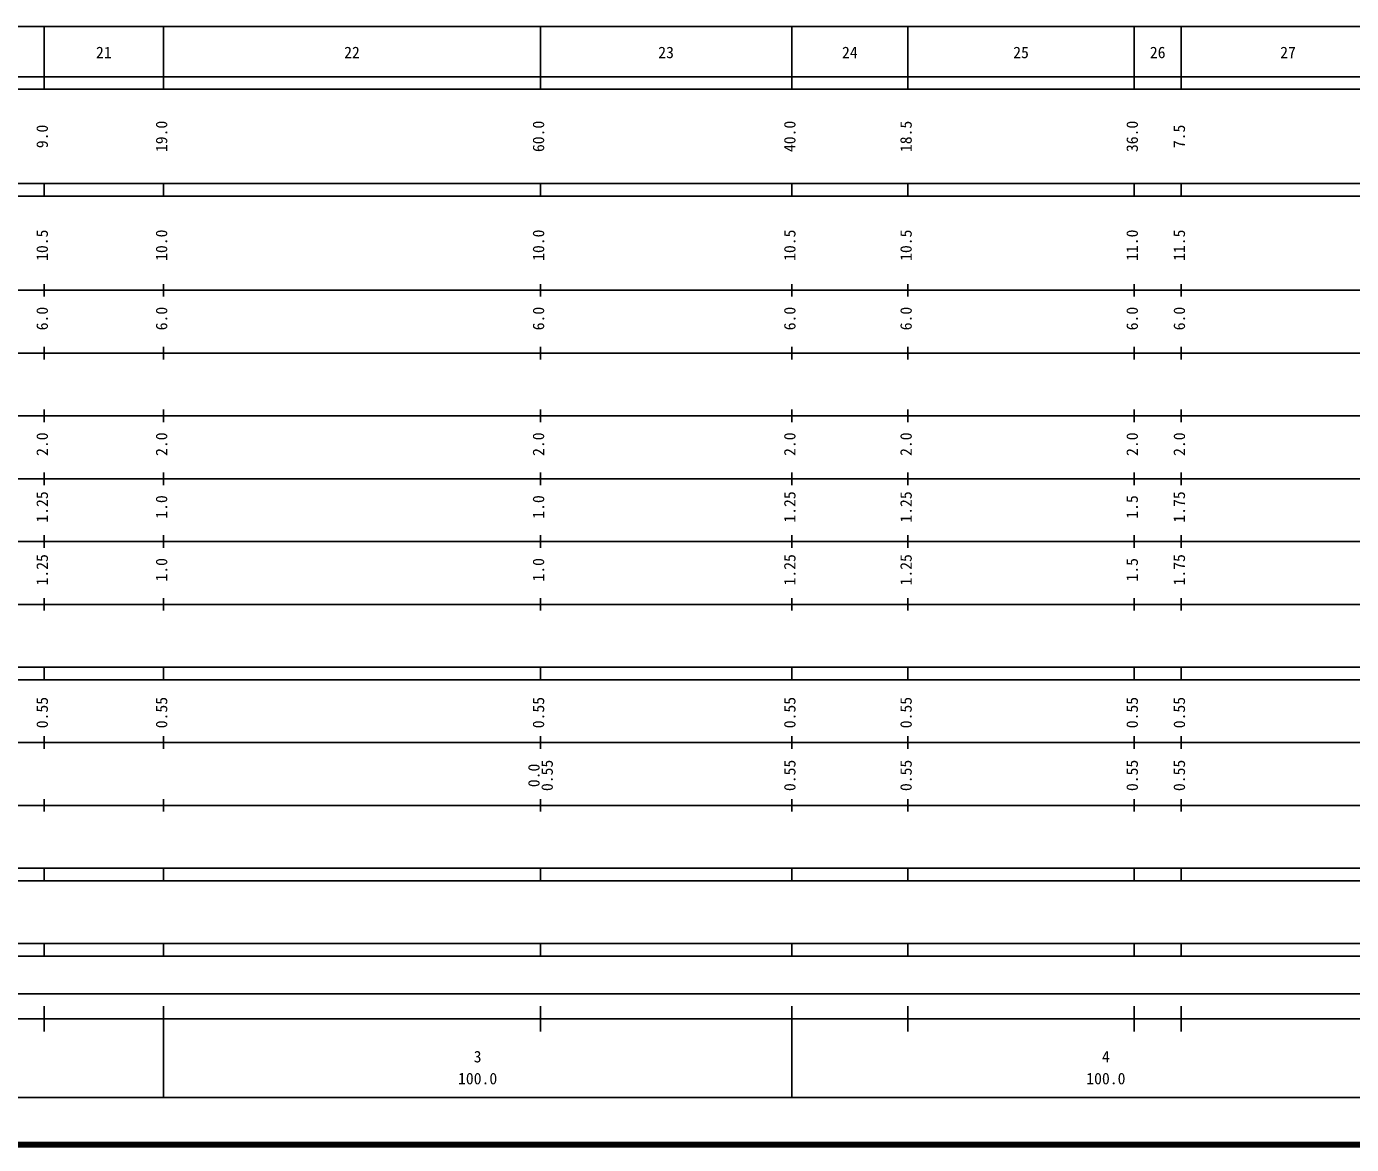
# Model space of a CAD drawing. Units: millimetres on the paper, enlarged 1000 times. Extents: x 40000 to 680000, y 20000 to 380000.
# Drawn here: x 246193 to 457100, y 20000 to 198000 of the extents above; entities that cross this region are included whole.
import ezdxf
from ezdxf.enums import TextEntityAlignment as Align

# ---------------------------------------------------------------- set-up
doc = ezdxf.new("R2010")
doc.units = ezdxf.units.MM
doc.header["$LTSCALE"] = 1000
doc.layers.add('M-TTL', color=2, linetype='Continuous', lineweight=140)
doc.layers.add('M-TTL-BAND', color=7, linetype='Continuous', lineweight=25)
doc.styles.add('ＭＳ ゴシック', font='')
doc.styles.get('ＭＳ ゴシック').set_extended_font_data('MS Gothic')

msp = doc.modelspace()

# ---------------------------------------------------------------- linework, layer by layer
at = {"layer": 'M-TTL'}
msp.add_line((40000, 20000), (680000, 20000), dxfattribs=at)
at = {"layer": 'M-TTL-BAND'}
for p, q in [((68000, 198000), (579000, 198000)), ((249000, 188000), (249000, 198000)), ((268000, 188000), (268000, 198000)), ((328000, 188000), (328000, 198000)), ((368000, 188000), (368000, 198000)), ((386500, 188000), (386500, 198000)), ((422500, 188000), (422500, 198000)), ((430000, 188000), (430000, 198000)), ((40000, 190000), (579000, 190000)), ((40000, 188000), (579000, 188000)), ((40000, 173000), (579000, 173000)), ((249000, 171000), (249000, 173000)), ((268000, 171000), (268000, 173000)), ((328000, 171000), (328000, 173000)), ((368000, 171000), (368000, 173000)), ((386500, 171000), (386500, 173000)), ((422500, 171000), (422500, 173000)), ((430000, 171000), (430000, 173000)), ((40000, 171000), (579000, 171000)), ((249000, 155000), (249000, 157000)), ((268000, 155000), (268000, 157000)), ((328000, 155000), (328000, 157000)), ((368000, 155000), (368000, 157000)), ((386500, 155000), (386500, 157000)), ((422500, 155000), (422500, 157000)), ((430000, 155000), (430000, 157000)), ((40000, 156000), (579000, 156000)), ((46000, 146000), (579000, 146000)), ((249000, 145000), (249000, 147000)), ((268000, 145000), (268000, 147000)), ((328000, 145000), (328000, 147000)), ((368000, 145000), (368000, 147000)), ((386500, 145000), (386500, 147000)), ((422500, 145000), (422500, 147000)), ((430000, 145000), (430000, 147000)), ((52000, 136000), (579000, 136000)), ((249000, 135000), (249000, 137000)), ((268000, 135000), (268000, 137000)), ((328000, 135000), (328000, 137000)), ((368000, 135000), (368000, 137000)), ((386500, 135000), (386500, 137000)), ((422500, 135000), (422500, 137000)), ((430000, 135000), (430000, 137000)), ((249000, 125000), (249000, 127000)), ((268000, 125000), (268000, 127000)), ((328000, 125000), (328000, 127000)), ((368000, 125000), (368000, 127000)), ((386500, 125000), (386500, 127000)), ((422500, 125000), (422500, 127000)), ((430000, 125000), (430000, 127000)), ((46000, 126000), (579000, 126000)), ((52000, 116000), (579000, 116000)), ((249000, 115000), (249000, 117000)), ((268000, 115000), (268000, 117000)), ((328000, 115000), (328000, 117000)), ((368000, 115000), (368000, 117000)), ((386500, 115000), (386500, 117000)), ((422500, 115000), (422500, 117000)), ((430000, 115000), (430000, 117000)), ((46000, 106000), (579000, 106000)), ((249000, 105000), (249000, 107000)), ((268000, 105000), (268000, 107000)), ((328000, 105000), (328000, 107000)), ((368000, 105000), (368000, 107000)), ((386500, 105000), (386500, 107000)), ((422500, 105000), (422500, 107000)), ((430000, 105000), (430000, 107000)), ((40000, 96000), (579000, 96000)), ((249000, 94000), (249000, 96000)), ((268000, 94000), (268000, 96000)), ((328000, 94000), (328000, 96000)), ((368000, 94000), (368000, 96000)), ((386500, 94000), (386500, 96000)), ((422500, 94000), (422500, 96000)), ((430000, 94000), (430000, 96000)), ((40000, 94000), (579000, 94000)), ((249000, 83000), (249000, 85000)), ((268000, 83000), (268000, 85000)), ((328000, 83000), (328000, 85000)), ((368000, 83000), (368000, 85000)), ((386500, 83000), (386500, 85000)), ((422500, 83000), (422500, 85000)), ((430000, 83000), (430000, 85000)), ((49000, 84000), (579000, 84000)), ((40000, 74000), (579000, 74000)), ((249000, 73000), (249000, 75000)), ((268000, 73000), (268000, 75000)), ((328000, 73000), (328000, 75000)), ((368000, 73000), (368000, 75000)), ((386500, 73000), (386500, 75000)), ((422500, 73000), (422500, 75000)), ((430000, 73000), (430000, 75000)), ((40000, 64000), (579000, 64000)), ((249000, 62000), (249000, 64000)), ((268000, 62000), (268000, 64000)), ((328000, 62000), (328000, 64000)), ((368000, 62000), (368000, 64000)), ((386500, 62000), (386500, 64000)), ((422500, 62000), (422500, 64000)), ((430000, 62000), (430000, 64000)), ((40000, 62000), (579000, 62000)), ((40000, 52000), (579000, 52000)), ((249000, 50000), (249000, 52000)), ((268000, 50000), (268000, 52000)), ((328000, 50000), (328000, 52000)), ((368000, 50000), (368000, 52000)), ((386500, 50000), (386500, 52000)), ((422500, 50000), (422500, 52000)), ((430000, 50000), (430000, 52000)), ((40000, 50000), (579000, 50000)), ((71000, 44000), (565000, 44000)), ((249000, 38000), (249000, 42000)), ((268000, 27500), (268000, 42000)), ((328000, 38000), (328000, 42000)), ((368000, 27500), (368000, 42000)), ((386500, 38000), (386500, 42000)), ((422500, 38000), (422500, 42000)), ((430000, 38000), (430000, 42000)), ((40000, 40000), (579000, 40000)), ((68000, 27500), (579000, 27500))]:
    msp.add_line(p, q, dxfattribs=at)

# ---------------------------------------------------------------- texts
at = {"layer": 'M-TTL-BAND', "style": 'ＭＳ ゴシック'}
for s, p in [('21', (258500, 192405)), ('22', (298000, 192405)), ('23', (348000, 192405)), ('24', (377250, 192405)), ('25', (404500, 192405)), ('26', (426250, 192405)), ('27', (447000, 192405)), ('3', (318000, 32523)), ('4', (418000, 32523)), ('100.0', (318000, 29033)), ('100.0', (418000, 29033))]:
    msp.add_text(s, height=1833, dxfattribs=at).set_placement(p, align=Align.BOTTOM_CENTER)
for s, p in [('9.0', (250148, 180500)), ('19.0', (269148, 180500)), ('60.0', (329148, 180500)), ('40.0', (369148, 180500)), ('18.5', (387648, 180500)), ('36.0', (423648, 180500)), ('7.5', (431148, 180500)), ('10.5', (250148, 163174)), ('10.0', (269148, 163174)), ('10.0', (329148, 163174)), ('10.5', (369148, 163174)), ('10.5', (387648, 163174)), ('11.0', (423648, 163174)), ('11.5', (431148, 163174)), ('6.0', (250148, 151500)), ('6.0', (269148, 151500)), ('6.0', (329148, 151500)), ('6.0', (369148, 151500)), ('6.0', (387648, 151500)), ('6.0', (423648, 151500)), ('6.0', (431148, 151500)), ('2.0', (250148, 131500)), ('2.0', (269148, 131500)), ('2.0', (329148, 131500)), ('2.0', (369148, 131500)), ('2.0', (387648, 131500)), ('2.0', (423648, 131500)), ('2.0', (431148, 131500)), ('1.25', (250148, 121500)), ('1.0', (269148, 121500)), ('1.0', (329148, 121500)), ('1.25', (369148, 121500)), ('1.25', (387648, 121500)), ('1.5', (423648, 121500)), ('1.75', (431148, 121500)), ('1.25', (250148, 111500)), ('1.0', (269148, 111500)), ('1.0', (329148, 111500)), ('1.25', (369148, 111500)), ('1.25', (387648, 111500)), ('1.5', (423648, 111500)), ('1.75', (431148, 111500)), ('0.55', (250148, 88764)), ('0.55', (269148, 88764)), ('0.55', (329148, 88764)), ('0.55', (369148, 88764)), ('0.55', (387648, 88764)), ('0.55', (423648, 88764)), ('0.55', (431148, 88764)), ('0.0', (328418, 78764)), ('0.55', (330518, 78764)), ('0.55', (369148, 78764)), ('0.55', (387648, 78764)), ('0.55', (423648, 78764)), ('0.55', (431148, 78764))]:
    msp.add_text(s, height=1833, rotation=90, dxfattribs=at).set_placement(p, align=Align.BOTTOM_CENTER)

doc.saveas('drawing.dxf')
